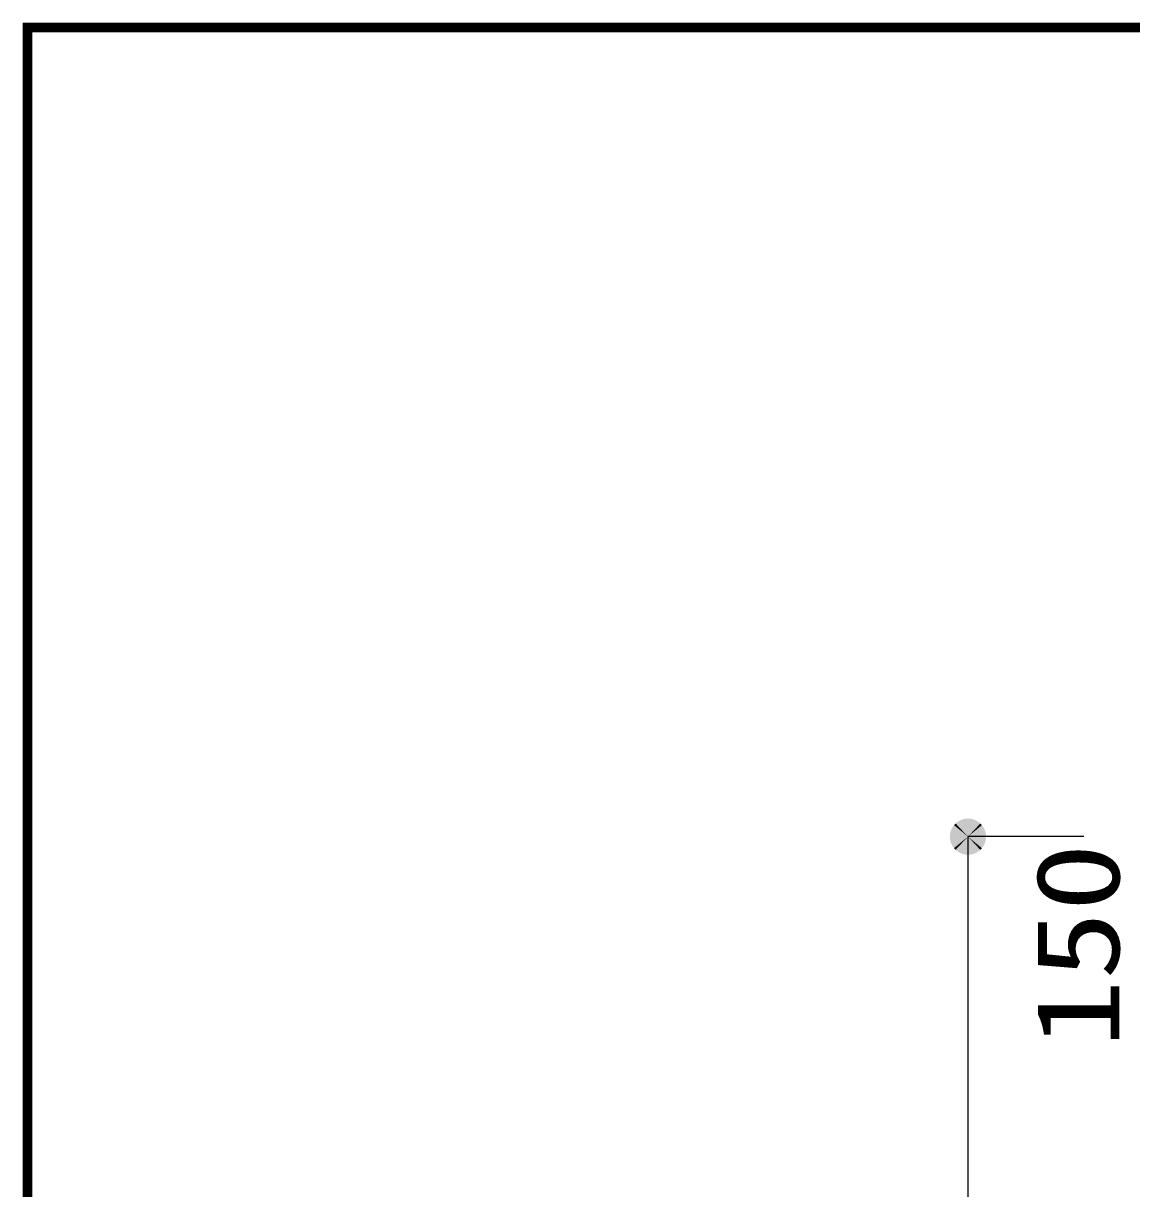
# Model space of a CAD drawing. Units: millimetres, scale not verified. Extents: x -8093 to 8093, y -5792 to 5792.
# Drawn here: x -8093 to -6944, y 4584 to 5792 of the extents above; entities that cross this region are included whole.
import ezdxf
from ezdxf.enums import TextEntityAlignment as Align

# ---------------------------------------------------------------- set-up
doc = ezdxf.new("R2010")
doc.units = ezdxf.units.MM
doc.header["$LTSCALE"] = 30
doc.layers.add('0-0_Axis_waku', color=7, linetype='Continuous', lineweight=25)
doc.layers.add('0-4_00クル-フ-6寸法', color=132, linetype='Continuous', lineweight=25)
doc.styles.add('ＭＳ ゴシック', font='')
doc.styles.get('ＭＳ ゴシック').set_extended_font_data('MS Gothic')

msp = doc.modelspace()

# ---------------------------------------------------------------- linework, layer by layer
at = {"layer": '0-0_Axis_waku'}
for p, q in [((-8093.4, 5792.4), (8093.4, 5792.4)), ((-8093.4, 5792.4), (-8093.4, -5792.4)), ((-8092.8, 5791.8), (8092.8, 5791.8)), ((-8092.8, 5791.8), (-8092.8, -5791.8)), ((-8092.2, 5791.2), (8092.2, 5791.2)), ((-8092.2, 5791.2), (-8092.2, -5791.2)), ((-8091.6, 5790.6), (8091.6, 5790.6)), ((-8091.6, 5790.6), (-8091.6, -5790.6)), ((-8091, 5790), (8091, 5790)), ((-8091, 5790), (-8091, -5790)), ((-8090.4, 5789.4), (8090.4, 5789.4)), ((-8090.4, 5789.4), (-8090.4, -5789.4)), ((-8089.8, 5788.8), (8089.8, 5788.8)), ((-8089.8, 5788.8), (-8089.8, -5788.8)), ((-8089.2, 5788.2), (8089.2, 5788.2)), ((-8089.2, 5788.2), (-8089.2, -5788.2)), ((-8088.6, 5787.6), (8088.6, 5787.6)), ((-8088.6, 5787.6), (-8088.6, -5787.6)), ((-8088, 5787), (8088, 5787)), ((-8088, 5787), (-8088, -5787)), ((-8087.4, 5786.4), (8087.4, 5786.4)), ((-8087.4, 5786.4), (-8087.4, -5786.4)), ((-8086.8, 5785.8), (8086.8, 5785.8)), ((-8086.8, 5785.8), (-8086.8, -5785.8)), ((-8086.2, 5785.2), (8086.2, 5785.2)), ((-8086.2, 5785.2), (-8086.2, -5785.2)), ((-8085.6, 5784.6), (8085.6, 5784.6)), ((-8085.6, 5784.6), (-8085.6, -5784.6)), ((-8085, 5784), (8085, 5784)), ((-8085, 5784), (-8085, -5784))]:
    msp.add_line(p, q, dxfattribs=at)
at = {"layer": '0-4_00クル-フ-6寸法', "color": 4}
for p, q in [((-6993.85, 4949.14), (-7113.85, 4949.14)), ((-7113.85, 4949.14), (-7113.85, 3329.14))]:
    msp.add_line(p, q, dxfattribs=at)
at = {"layer": '0-4_00クル-フ-6寸法'}
for points in [[(-7113.85, 4949.14), (-7122.88, 4965.57), (-7120.75, 4966.57)], [(-7113.85, 4949.14), (-7120.75, 4966.57), (-7118.51, 4967.3)], [(-7113.85, 4949.14), (-7118.51, 4967.3), (-7116.2, 4967.74)], [(-7113.85, 4949.14), (-7116.2, 4967.74), (-7113.85, 4967.89)], [(-7113.85, 4949.14), (-7113.85, 4967.89), (-7111.5, 4967.74)], [(-7113.85, 4949.14), (-7111.5, 4967.74), (-7109.19, 4967.3)], [(-7113.85, 4949.14), (-7109.19, 4967.3), (-7106.95, 4966.57)], [(-7113.85, 4949.14), (-7106.95, 4966.57), (-7104.82, 4965.57)], [(-7113.85, 4949.14), (-7132.27, 4952.65), (-7131.68, 4954.94)], [(-7113.85, 4949.14), (-7131.68, 4954.94), (-7130.82, 4957.12)], [(-7113.85, 4949.14), (-7130.82, 4957.12), (-7129.68, 4959.19)], [(-7113.85, 4949.14), (-7129.68, 4959.19), (-7128.3, 4961.09)], [(-7113.85, 4949.14), (-7128.3, 4961.09), (-7126.69, 4962.81)], [(-7113.85, 4949.14), (-7126.69, 4962.81), (-7124.87, 4964.31)], [(-7113.85, 4949.14), (-7124.87, 4964.31), (-7122.88, 4965.57)], [(-7113.85, 4949.14), (-7104.82, 4965.57), (-7102.83, 4964.31)], [(-7113.85, 4949.14), (-7102.83, 4964.31), (-7101.01, 4962.81)], [(-7113.85, 4949.14), (-7101.01, 4962.81), (-7099.4, 4961.09)], [(-7113.85, 4949.14), (-7099.4, 4961.09), (-7098.02, 4959.19)], [(-7113.85, 4949.14), (-7098.02, 4959.19), (-7096.88, 4957.12)], [(-7113.85, 4949.14), (-7096.88, 4957.12), (-7096.02, 4954.94)], [(-7113.85, 4949.14), (-7096.02, 4954.94), (-7095.43, 4952.65)], [(-7113.85, 4949.14), (-7132.56, 4950.32), (-7132.27, 4952.65)], [(-7113.85, 4949.14), (-7132.56, 4947.96), (-7132.56, 4950.32)], [(-7113.85, 4949.14), (-7132.27, 4945.63), (-7132.56, 4947.96)], [(-7113.85, 4949.14), (-7131.68, 4943.35), (-7132.27, 4945.63)], [(-7113.85, 4949.14), (-7130.82, 4941.16), (-7131.68, 4943.35)], [(-7113.85, 4949.14), (-7129.68, 4939.09), (-7130.82, 4941.16)], [(-7113.85, 4949.14), (-7128.3, 4937.19), (-7129.68, 4939.09)], [(-7113.85, 4949.14), (-7126.69, 4935.47), (-7128.3, 4937.19)], [(-7113.85, 4949.14), (-7124.87, 4933.97), (-7126.69, 4935.47)], [(-7113.85, 4949.14), (-7122.88, 4932.71), (-7124.87, 4933.97)], [(-7113.85, 4949.14), (-7120.75, 4931.71), (-7122.88, 4932.71)], [(-7113.85, 4949.14), (-7118.51, 4930.98), (-7120.75, 4931.71)], [(-7113.85, 4949.14), (-7116.2, 4930.54), (-7118.51, 4930.98)], [(-7113.85, 4949.14), (-7113.85, 4930.39), (-7116.2, 4930.54)], [(-7113.85, 4949.14), (-7095.43, 4952.65), (-7095.14, 4950.32)], [(-7113.85, 4949.14), (-7095.14, 4950.32), (-7095.14, 4947.96)], [(-7113.85, 4949.14), (-7111.5, 4930.54), (-7113.85, 4930.39)], [(-7113.85, 4949.14), (-7109.19, 4930.98), (-7111.5, 4930.54)], [(-7113.85, 4949.14), (-7106.95, 4931.71), (-7109.19, 4930.98)], [(-7113.85, 4949.14), (-7104.82, 4932.71), (-7106.95, 4931.71)], [(-7113.85, 4949.14), (-7102.83, 4933.97), (-7104.82, 4932.71)], [(-7113.85, 4949.14), (-7101.01, 4935.47), (-7102.83, 4933.97)], [(-7113.85, 4949.14), (-7099.4, 4937.19), (-7101.01, 4935.47)], [(-7113.85, 4949.14), (-7098.02, 4939.09), (-7099.4, 4937.19)], [(-7113.85, 4949.14), (-7096.88, 4941.16), (-7098.02, 4939.09)], [(-7113.85, 4949.14), (-7096.02, 4943.35), (-7096.88, 4941.16)], [(-7113.85, 4949.14), (-7095.43, 4945.63), (-7096.02, 4943.35)], [(-7113.85, 4949.14), (-7095.14, 4947.96), (-7095.43, 4945.63)]]:
    msp.add_solid(points, dxfattribs=at)

# ---------------------------------------------------------------- texts
at = {"layer": '0-4_00クル-フ-6寸法', "color": 3, "style": 'ＭＳ ゴシック', "width": 1.2}
msp.add_text('150', height=86.66, rotation=90, dxfattribs=at).set_placement((-6930.95, 4730.11), align=Align.BOTTOM_LEFT)

doc.saveas('drawing.dxf')
